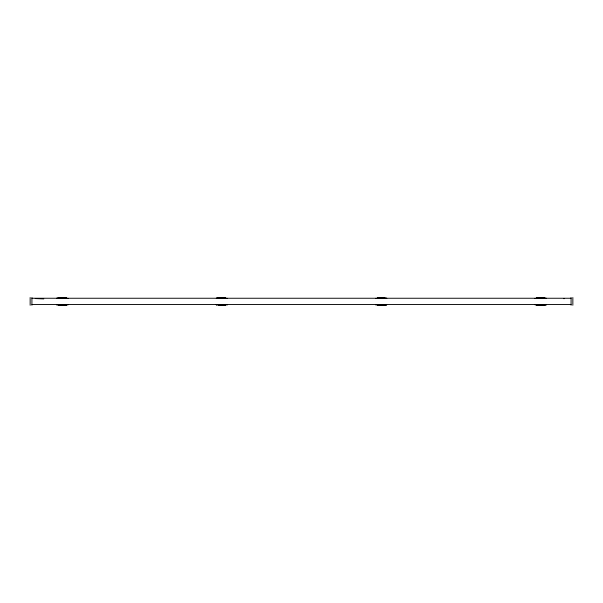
<?xml version="1.0" encoding="UTF-8"?>
<svg xmlns="http://www.w3.org/2000/svg" width="603" height="603" viewBox="0 0 603 603"><rect width="100%" height="100%" fill="white"/><g stroke="black" fill="none" stroke-linecap="round" stroke-linejoin="round"><path stroke-width="0.9" d="M61.385 298.093L61.4 297.648M220.834 298.093L220.849 297.648M380.063 298.093L380.078 297.648M539.512 298.093L539.527 297.648M60.586 298.093L60.617 297.648M64.257 305.487L64.287 305.05M220.035 298.093L220.065 297.648M223.705 305.487L223.736 305.05M379.264 298.093L379.295 297.648M382.935 305.495L382.965 305.05M538.713 298.093L538.743 297.648M542.383 305.495L542.414 305.05M59.757 298.093L59.81 297.648M219.206 298.093L219.258 297.648M378.443 298.093L378.496 297.656M537.891 298.093L537.944 297.656M58.89 298.093L58.943 297.648M537.017 298.093L537.077 297.648L536.964 298.093M544.057 305.495L544.11 305.05M64.212 297.648L64.25 298.093L66.126 298.093L66.059 297.648L58.815 297.648L58.762 298.093L58.906 297.648M66.051 305.487L66.111 305.05L66.059 305.487L58.815 305.487L58.74 305.05L60.202 305.05M218.271 297.648L218.211 298.093L218.263 297.648L225.507 297.648L225.575 298.093M225.499 305.487L225.56 305.05L225.507 305.487L218.263 305.487L218.188 305.05M384.729 305.495L384.789 305.05L384.737 305.487L377.493 305.495L377.425 305.05M537.477 305.05L537.544 305.495L544.185 305.487L544.238 305.05L544.094 305.495M65.968 305.487L66.036 305.05M58.74 298.093L58.815 297.648M544.185 305.487L544.26 305.05M56.848 298.214L68.147 298.425L57.014 298.093M216.296 298.214L227.595 298.425L216.462 298.093M386.704 304.93L375.405 304.719L386.538 305.05M546.152 304.93L534.853 304.719L545.986 305.05M63.194 297.648L63.209 298.093L63.202 297.648L61.83 297.648L61.815 298.093L66.059 297.648M222.643 297.648L222.658 298.093L222.65 297.648L221.278 297.648L221.263 298.093L225.507 297.648M541.328 297.648L541.343 298.093L541.328 297.648L539.956 297.656L539.949 298.093L541.343 298.093L541.336 297.648L541.441 298.093M61.672 305.487L63.044 305.487M221.12 305.487L222.492 305.487M380.357 305.495L381.722 305.487M541.17 305.487L536.941 305.495L536.874 305.05M384.737 297.648L377.501 297.648L377.425 298.093L377.501 297.648L384.737 297.648L384.812 298.093M544.185 297.648L536.949 297.648L536.874 298.093L536.949 297.648L544.185 297.648L544.26 298.093M386.538 298.093L375.405 298.425L386.825 298.425M545.986 298.093L534.853 298.425L546.273 298.425M31.921 298.251L571.079 298.251M35.23 298.56L43.785 298.915M563.526 298.628L564.446 298.628M31.921 304.515L571.079 304.515M56.727 304.719L68.147 304.719L56.727 304.719L57.014 305.05M216.176 304.719L227.595 304.719L216.176 304.719L216.462 305.05M58.815 305.487L60.654 305.487M536.941 305.495L538.788 305.487M543.589 297.648L543.65 298.093M384.141 297.648L384.201 298.093M378.028 305.05L378.096 305.495M224.904 297.648L224.972 298.093M218.799 305.05L218.859 305.487M65.456 297.648L65.523 298.093M59.35 305.05L59.411 305.487M543.122 297.648L543.182 298.093M383.674 297.648L383.734 298.093M224.444 297.648L224.504 298.093M64.996 297.648L65.056 298.093M542.338 297.656L542.376 298.093M382.89 297.656L382.928 298.093M223.66 297.648L223.698 298.093M541.878 297.648L541.909 298.093M539.218 305.05L539.255 305.495M382.43 297.648L382.46 298.093M379.769 305.05L379.807 305.495M223.193 297.648L223.231 298.093M220.54 305.05L220.57 305.487M63.745 297.648L63.782 298.093M61.091 305.05L61.122 305.487M381.963 297.648L381.993 298.093M222.733 297.648L222.756 298.093M63.285 297.648L63.307 298.093M541.087 297.648L541.102 298.093M381.639 297.648L381.654 298.093M222.409 297.648L222.424 298.093M62.961 297.648L62.976 298.093M572.85 297.505L572.85 305.261M571.079 297.505L571.079 305.261M31.921 297.505L31.921 305.261M30.15 297.505L30.15 305.261M380.508 297.656L380.501 298.093L381.895 298.093L381.887 297.648L380.508 297.656M218.392 297.648L218.339 298.093L218.354 297.648M225.432 305.05L225.371 305.487L225.484 305.05M377.629 297.648L377.568 298.093L377.584 297.648M384.661 305.05L384.608 305.495L384.714 305.05M381.91 298.093L381.88 297.648L381.895 298.093"/></g></svg>
